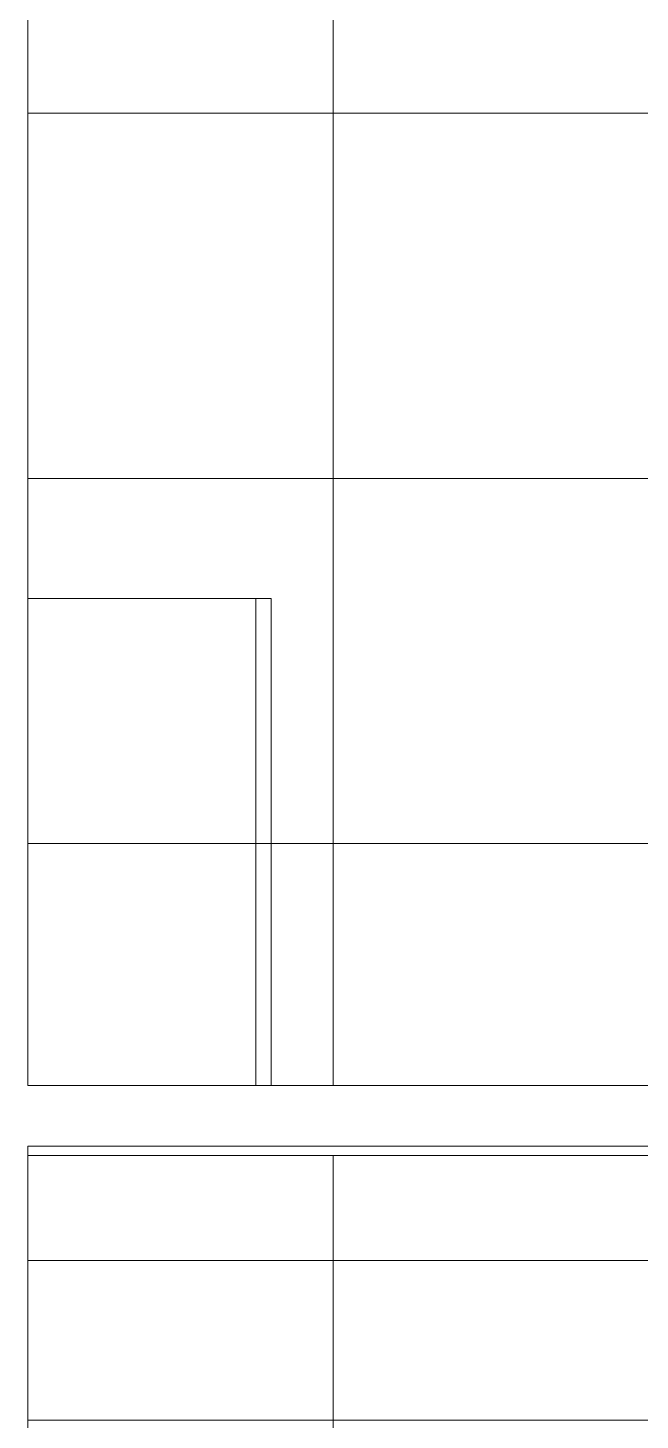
# Model space of a CAD drawing. Header units: inches. Extents: x -246178 to 57169, y -29325 to 19878.
# Drawn here: x 46298 to 47304, y 5053 to 7340 of the extents above; entities that cross this region are included whole.
import ezdxf

# ---------------------------------------------------------------- set-up
doc = ezdxf.new("R2010")
doc.units = ezdxf.units.IN
doc.header["$LTSCALE"] = 25
doc.header["$MEASUREMENT"] = 0
doc.linetypes.add('DASHDOT', pattern=[25.4, 12.7, -6.35, 0, -6.35])
doc.layers.get('0').update_dxf_attribs({"color": 8})
for name, color, linetype, lineweight in [('00-Ground Floor$0$Frame', 252, 'Continuous', 9), ('00-Ground Floor$0$LOADING', 253, 'Continuous', 5), ('00-Ground Floor$0$Walls', 251, 'Continuous', 5), ('00-Ground Floor$0$Wooden Joinery', 251, 'Continuous', 5), ('E-LITE-CLNG-CNDT', 6, 'DASHDOT', 35)]:
    doc.layers.add(name, color=color, linetype=linetype, lineweight=lineweight)

# ---------------------------------------------------------------- blocks, each defined once
blk = doc.blocks.new('00-Ground Floor$0$GF21027-P')
at = {"layer": '00-Ground Floor$0$LOADING'}
for p, q in [((0.4, 0.4), (-0.4, 0.4)), ((-0.4, 0.4), (-0.4, 0)), ((0.4, 0), (0.4, 0.4)), ((-0.4, 0.025), (0.4, 0.025)), ((-0.4, 0), (0.4, 0))]:
    blk.add_line(p, q, dxfattribs=at)
blk = doc.blocks.new('00-Ground Floor$0$A$C75D25CC9')
at = {"color": 254}
for p, q in [((46297.9, 8572.6, 0), (48817.9, 8572.6, 0)), ((46297.9, 5602.6, 0), (46297.9, 8572.6, 0)), ((48817.9, 5602.6, 0), (46297.9, 5602.6, 0))]:
    blk.add_line(p, q, dxfattribs=at)
at = {"color": 254, "linetype": 'Continuous'}
for p, q in [((46800, 5602.6), (46800, 8572.6)), ((46297.9, 8400), (48817.9, 8400)), ((46297.9, 7200), (48817.9, 7200)), ((46297.9, 6600), (48817.9, 6600)), ((46297.9, 6000), (48817.9, 6000))]:
    blk.add_line(p, q, dxfattribs=at)
blk = doc.blocks.new('00-Ground Floor$0$A$Ce9e1c4c3')
at = {"layer": '00-Ground Floor$0$Frame'}
for p in [(-100000, 0), (-100000, -3085)]:
    blk.add_blockref('00-Ground Floor$0$A$C75D25CC9', p, dxfattribs=at)
blk = doc.blocks.new('00-Ground Floor')
at = {"layer": '00-Ground Floor$0$Walls'}
for p, q in [((46297.9, 5602.6, 0), (46297.9, 7492.6, 0)), ((46297.9, 5602.6, 0), (48817.9, 5602.6, 0)), ((46297.9, 5602.6, 0), (48817.9, 5602.6, 0)), ((46297.9, 5002.6, 0), (46297.9, 5502.6, 0)), ((46297.9, 5502.6, 0), (48817.9, 5502.6, 0)), ((46297.9, 5502.6, 0), (48817.9, 5502.6, 0))]:
    blk.add_line(p, q, dxfattribs=at)
at = {"layer": '00-Ground Floor$0$Wooden Joinery'}
blk.add_line((46297.9, 5052.6, 0), (48817.9, 5052.6, 0), dxfattribs=at)
at = {"color": 254}
blk.add_blockref('00-Ground Floor$0$A$Ce9e1c4c3', (100000, 0), dxfattribs=at)
at = {"layer": '00-Ground Floor$0$LOADING', "color": 1, "xscale": -1000, "yscale": 1000, "zscale": 1000, "rotation": 89.99999997908817}
blk.add_blockref('00-Ground Floor$0$GF21027-P', (46697.9, 6002.6, 0), dxfattribs=at)

msp = doc.modelspace()

# ---------------------------------------------------------------- block references
at = {"layer": 'E-LITE-CLNG-CNDT'}
msp.add_blockref('00-Ground Floor', (0, 0), dxfattribs=at)

doc.saveas('drawing.dxf')
